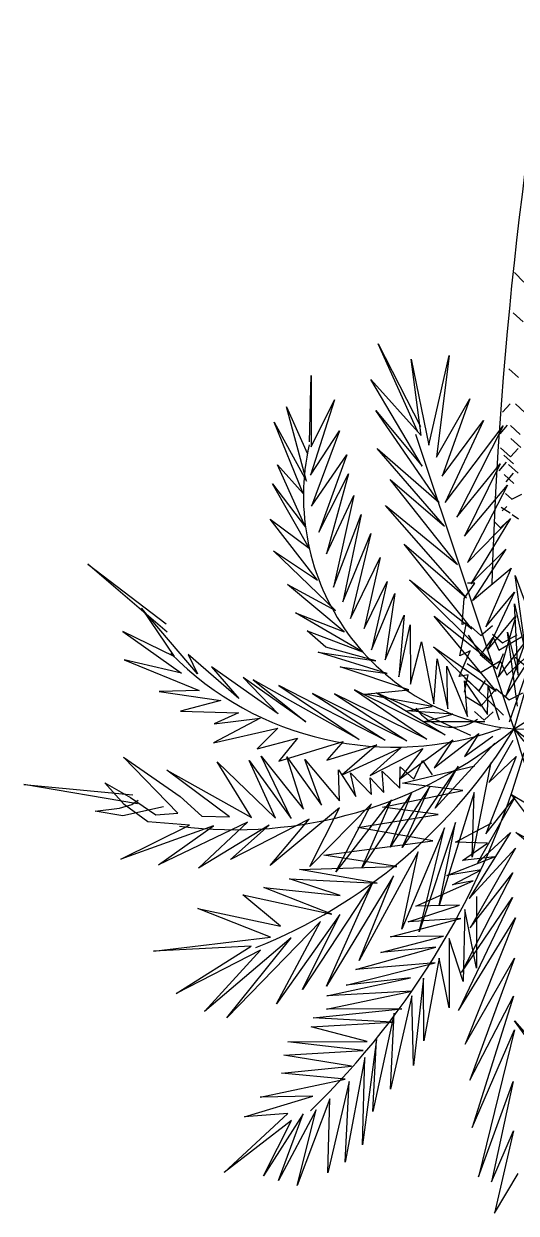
# Model space of a CAD drawing. Header units: millimetres. Extents: x 0 to 1800, y 0 to 1200.
# Drawn here: x 1399.7 to 1450.3, y 503.3 to 625.8 of the extents above; entities that cross this region are included whole.
import ezdxf

# ---------------------------------------------------------------- set-up
doc = ezdxf.new("R2010")
doc.units = ezdxf.units.MM

msp = doc.modelspace()

# ---------------------------------------------------------------- linework, layer by layer
at = {"color": 3}
for p, q in [((1450.15, 600.16), (1451.11, 599.19)), ((1450.15, 600.16), (1451.11, 599.19)), ((1450.02, 596.03), (1451.03, 595.11)), ((1450.02, 596.03), (1451.03, 595.11)), ((1440.16, 583.84), (1436.12, 592.84)), ((1436.12, 592.84), (1440.46, 584.31)), ((1440.16, 583.84), (1436.12, 592.84)), ((1436.12, 592.84), (1440.46, 584.31)), ((1441.34, 582.4), (1443.43, 591.62)), ((1441.34, 582.4), (1443.43, 591.62)), ((1443.43, 591.62), (1442.13, 581.16)), ((1443.43, 591.62), (1442.13, 581.16)), ((1440.54, 583.4), (1439.52, 591.24)), ((1439.52, 591.24), (1441.34, 582.4)), ((1440.54, 583.4), (1439.52, 591.24)), ((1439.52, 591.24), (1441.34, 582.4)), ((1449.57, 590.27), (1450.57, 589.35)), ((1449.57, 590.27), (1450.57, 589.35)), ((1429.04, 582.73), (1429.22, 589.57)), ((1429.04, 582.73), (1429.22, 589.57)), ((1429.22, 589.57), (1429.24, 582.24)), ((1429.22, 589.57), (1429.24, 582.24)), ((1440.66, 580.22), (1435.36, 589.15)), ((1435.36, 589.15), (1440.54, 583.4)), ((1440.66, 580.22), (1435.36, 589.15)), ((1435.36, 589.15), (1440.54, 583.4)), ((1431.62, 587.06), (1429.16, 579.31)), ((1431.62, 587.06), (1429.16, 579.31)), ((1429.24, 582.24), (1431.62, 587.06)), ((1429.24, 582.24), (1431.62, 587.06)), ((1442.13, 581.16), (1445.56, 587.17)), ((1442.13, 581.16), (1445.56, 587.17)), ((1445.56, 587.17), (1442.69, 579.19)), ((1445.56, 587.17), (1442.69, 579.19)), ((1448.92, 585.8), (1449.7, 586.67)), ((1448.92, 585.8), (1449.7, 586.67)), ((1450.25, 586.66), (1451.26, 585.74)), ((1450.25, 586.66), (1451.26, 585.74)), ((1428.75, 578.68), (1426.68, 586.34)), ((1426.68, 586.34), (1428.83, 581.56)), ((1428.75, 578.68), (1426.68, 586.34)), ((1426.68, 586.34), (1428.83, 581.56)), ((1442.41, 576.51), (1435.89, 585.96)), ((1435.89, 585.96), (1440.66, 580.22)), ((1442.41, 576.51), (1435.89, 585.96)), ((1435.89, 585.96), (1440.66, 580.22)), ((1428.41, 577.41), (1425.42, 584.75)), ((1425.42, 584.75), (1428.75, 578.68)), ((1428.41, 577.41), (1425.42, 584.75)), ((1425.42, 584.75), (1428.75, 578.68)), ((1442.69, 579.19), (1446.94, 584.93)), ((1442.69, 579.19), (1446.94, 584.93)), ((1446.94, 584.93), (1443.02, 576.5)), ((1446.94, 584.93), (1443.02, 576.5)), ((1443.02, 576.5), (1448.98, 584.39)), ((1443.02, 576.5), (1448.98, 584.39)), ((1448.98, 584.39), (1444.21, 575)), ((1448.98, 584.39), (1444.21, 575)), ((1448.66, 583.56), (1449.44, 584.44)), ((1448.66, 583.56), (1449.44, 584.44)), ((1449.72, 584.43), (1450.73, 583.51)), ((1449.72, 584.43), (1450.73, 583.51)), ((1450.1, 553.18), (1459.13, 584.36)), ((1450.1, 553.18), (1459.13, 584.36)), ((1429.16, 579.31), (1432.15, 583.86)), ((1429.16, 579.31), (1432.15, 583.86)), ((1432.15, 583.86), (1429.27, 576.13)), ((1432.15, 583.86), (1429.27, 576.13)), ((1450.1, 553.18), (1439.98, 583.51)), ((1450.1, 553.18), (1439.98, 583.51)), ((1449.78, 583.09), (1450.79, 582.17)), ((1449.78, 583.09), (1450.79, 582.17)), ((1442.96, 574.05), (1436, 582.06)), ((1436, 582.06), (1442.41, 576.51)), ((1442.96, 574.05), (1436, 582.06)), ((1436, 582.06), (1442.41, 576.51)), ((1448.72, 582.11), (1449.73, 581.19)), ((1448.72, 582.11), (1449.73, 581.19)), ((1449.73, 581.19), (1450.51, 582.06)), ((1449.73, 581.19), (1450.51, 582.06)), ((1429.27, 576.13), (1432.91, 581.41)), ((1429.27, 576.13), (1432.91, 581.41)), ((1432.91, 581.41), (1430.02, 573.43)), ((1432.91, 581.41), (1430.02, 573.43)), ((1444.21, 575), (1448.67, 580.49)), ((1444.21, 575), (1448.67, 580.49)), ((1448.67, 580.49), (1444.99, 573.03)), ((1448.67, 580.49), (1444.99, 573.03)), ((1448.56, 579.77), (1449.34, 580.65)), ((1448.56, 579.77), (1449.34, 580.65)), ((1449.05, 581.38), (1450.06, 580.46)), ((1449.05, 581.38), (1450.06, 580.46)), ((1428.63, 573.97), (1425.76, 580.39)), ((1425.76, 580.39), (1428.41, 577.41)), ((1428.63, 573.97), (1425.76, 580.39)), ((1425.76, 580.39), (1428.41, 577.41)), ((1430.02, 573.43), (1433.05, 579.44)), ((1430.02, 573.43), (1433.05, 579.44)), ((1433.05, 579.44), (1430.79, 571.21)), ((1433.05, 579.44), (1430.79, 571.21)), ((1449.08, 579.37), (1450.09, 578.45)), ((1449.08, 579.37), (1450.09, 578.45)), ((1449.28, 578.64), (1450.06, 579.51)), ((1449.28, 578.64), (1450.06, 579.51)), ((1449.52, 580.42), (1450.52, 579.5)), ((1449.52, 580.42), (1450.52, 579.5)), ((1429.02, 571.79), (1425.25, 578.41)), ((1425.25, 578.41), (1428.63, 573.97)), ((1429.02, 571.79), (1425.25, 578.41)), ((1425.25, 578.41), (1428.63, 573.97)), ((1444.29, 570.12), (1437.34, 578.85)), ((1437.34, 578.85), (1442.96, 574.05)), ((1444.29, 570.12), (1437.34, 578.85)), ((1437.34, 578.85), (1442.96, 574.05)), ((1444.99, 573.03), (1449.43, 578.27)), ((1444.99, 573.03), (1449.43, 578.27)), ((1449.43, 578.27), (1445.32, 570.33)), ((1449.43, 578.27), (1445.32, 570.33)), ((1430.79, 571.21), (1433.61, 577.23)), ((1430.79, 571.21), (1433.61, 577.23)), ((1433.61, 577.23), (1431.51, 567.77)), ((1433.61, 577.23), (1431.51, 567.77)), ((1449.22, 577.41), (1449.86, 576.83)), ((1449.22, 577.41), (1449.86, 576.83)), ((1449.86, 576.83), (1450.91, 577.36)), ((1449.86, 576.83), (1450.91, 577.36)), ((1445.22, 566.67), (1436.86, 576.18)), ((1436.86, 576.18), (1444.29, 570.12)), ((1445.22, 566.67), (1436.86, 576.18)), ((1436.86, 576.18), (1444.29, 570.12)), ((1448.78, 576.02), (1449.7, 575.44)), ((1448.78, 576.02), (1449.7, 575.44)), ((1448.89, 575.63), (1449.37, 576.07)), ((1448.89, 575.63), (1449.37, 576.07)), ((1429.86, 568.5), (1425, 574.78)), ((1425, 574.78), (1429.02, 571.79)), ((1429.86, 568.5), (1425, 574.78)), ((1425, 574.78), (1429.02, 571.79)), ((1431.51, 567.77), (1434.38, 575.26)), ((1431.51, 567.77), (1434.38, 575.26)), ((1434.38, 575.26), (1432.5, 566.28)), ((1434.38, 575.26), (1432.5, 566.28)), ((1445.32, 570.33), (1449.75, 574.85)), ((1445.32, 570.33), (1449.75, 574.85)), ((1449.75, 574.85), (1445.67, 568.12)), ((1449.75, 574.85), (1445.67, 568.12)), ((1448.09, 574.49), (1448.72, 573.9)), ((1448.09, 574.49), (1448.72, 573.9)), ((1448.72, 573.9), (1449.39, 574.55)), ((1448.72, 573.9), (1449.39, 574.55)), ((1449.92, 575.27), (1450.56, 574.81)), ((1449.92, 575.27), (1450.56, 574.81)), ((1432.5, 566.28), (1435.35, 573.29)), ((1432.5, 566.28), (1435.35, 573.29)), ((1435.35, 573.29), (1433.27, 564.56)), ((1435.35, 573.29), (1433.27, 564.56)), ((1445.75, 563.49), (1438.81, 572.21)), ((1438.81, 572.21), (1445.22, 566.67)), ((1445.75, 563.49), (1438.81, 572.21)), ((1438.81, 572.21), (1445.22, 566.67)), ((1431.74, 565.37), (1425.36, 571.52)), ((1425.36, 571.52), (1429.86, 568.5)), ((1431.74, 565.37), (1425.36, 571.52)), ((1425.36, 571.52), (1429.86, 568.5)), ((1433.27, 564.56), (1436.31, 570.82)), ((1433.27, 564.56), (1436.31, 570.82)), ((1436.31, 570.82), (1434.68, 563.54)), ((1436.31, 570.82), (1434.68, 563.54)), ((1445.67, 568.12), (1449.26, 571.69)), ((1445.67, 568.12), (1449.26, 571.69)), ((1449.26, 571.69), (1445.83, 566.42)), ((1449.26, 571.69), (1445.83, 566.42)), ((1414.41, 563.13), (1406.23, 570.16)), ((1406.23, 570.16), (1414.29, 564.02)), ((1414.41, 563.13), (1406.23, 570.16)), ((1406.23, 570.16), (1414.29, 564.02)), ((1445.83, 566.42), (1449.82, 569.72)), ((1445.83, 566.42), (1449.82, 569.72)), ((1449.82, 569.72), (1447.2, 563.68)), ((1449.82, 569.72), (1447.2, 563.68)), ((1434.68, 563.54), (1437.06, 568.35)), ((1434.68, 563.54), (1437.06, 568.35)), ((1437.06, 568.35), (1435.44, 561.32)), ((1437.06, 568.35), (1435.44, 561.32)), ((1447.91, 560), (1439.33, 568.54)), ((1439.33, 568.54), (1445.75, 563.49)), ((1447.91, 560), (1439.33, 568.54)), ((1439.33, 568.54), (1445.75, 563.49)), ((1446.06, 568.18), (1445.31, 568.2)), ((1446.06, 568.18), (1445.31, 568.2)), ((1451.41, 560.41), (1450.2, 568.98)), ((1450.2, 568.98), (1452.3, 563.31)), ((1451.41, 560.41), (1450.2, 568.98)), ((1450.2, 568.98), (1452.3, 563.31)), ((1432.61, 563.17), (1426.8, 568.04)), ((1426.8, 568.04), (1431.74, 565.37)), ((1432.61, 563.17), (1426.8, 568.04)), ((1426.8, 568.04), (1431.74, 565.37)), ((1435.44, 561.32), (1437.85, 567.11)), ((1435.44, 561.32), (1437.85, 567.11)), ((1437.85, 567.11), (1436.84, 560.3)), ((1437.85, 567.11), (1436.84, 560.3)), ((1444.97, 566.6), (1446.06, 568.18)), ((1444.97, 566.6), (1446.06, 568.18)), ((1447.2, 563.68), (1450.16, 567.27)), ((1447.2, 563.68), (1450.16, 567.27)), ((1450.16, 567.27), (1447.33, 561.25)), ((1450.16, 567.27), (1447.33, 561.25)), ((1444.75, 563.93), (1444.97, 566.6)), ((1444.75, 563.93), (1444.97, 566.6)), ((1450.54, 558.72), (1450.13, 566.05)), ((1450.13, 566.05), (1451.41, 560.41)), ((1450.54, 558.72), (1450.13, 566.05)), ((1450.13, 566.05), (1451.41, 560.41)), ((1417.54, 558.87), (1411.76, 565.61)), ((1411.76, 565.61), (1415.12, 560.65)), ((1417.54, 558.87), (1411.76, 565.61)), ((1411.76, 565.61), (1415.12, 560.65)), ((1434.52, 561.12), (1427.63, 565.12)), ((1427.63, 565.12), (1432.61, 563.17)), ((1434.52, 561.12), (1427.63, 565.12)), ((1427.63, 565.12), (1432.61, 563.17)), ((1436.84, 560.3), (1438.81, 564.89)), ((1436.84, 560.3), (1438.81, 564.89)), ((1438.81, 564.89), (1438.24, 558.56)), ((1438.81, 564.89), (1438.24, 558.56)), ((1448.25, 557.07), (1441.89, 564.81)), ((1441.89, 564.81), (1447.91, 560)), ((1448.25, 557.07), (1441.89, 564.81)), ((1441.89, 564.81), (1447.91, 560)), ((1447.33, 561.25), (1450.3, 564.83)), ((1447.33, 561.25), (1450.3, 564.83)), ((1450.3, 564.83), (1448.48, 558.52)), ((1450.3, 564.83), (1448.48, 558.52)), ((1438.24, 558.56), (1439.4, 563.89)), ((1438.24, 558.56), (1439.4, 563.89)), ((1439.4, 563.89), (1439.45, 557.8)), ((1439.4, 563.89), (1439.45, 557.8)), ((1444.52, 560.72), (1445.2, 564.09)), ((1444.52, 560.72), (1445.2, 564.09)), ((1445.2, 564.09), (1444.75, 563.93)), ((1445.2, 564.09), (1444.75, 563.93)), ((1445.65, 563.73), (1446.67, 562.81)), ((1445.65, 563.73), (1446.67, 562.81)), ((1446.67, 562.81), (1447.9, 563.84)), ((1446.67, 562.81), (1447.9, 563.84)), ((1415.12, 560.65), (1409.85, 563.22)), ((1409.85, 563.22), (1415.89, 558.91)), ((1415.12, 560.65), (1409.85, 563.22)), ((1409.85, 563.22), (1415.89, 558.91)), ((1430.73, 561.59), (1428.8, 563.27)), ((1428.8, 563.27), (1434.52, 561.12)), ((1430.73, 561.59), (1428.8, 563.27)), ((1428.8, 563.27), (1434.52, 561.12)), ((1439.45, 557.8), (1440.58, 562.16)), ((1439.45, 557.8), (1440.58, 562.16)), ((1440.58, 562.16), (1441.85, 555.77)), ((1440.58, 562.16), (1441.85, 555.77)), ((1445.37, 562.83), (1446.69, 560.8)), ((1445.37, 562.83), (1446.69, 560.8)), ((1446.69, 560.8), (1447.96, 562.58)), ((1446.69, 560.8), (1447.96, 562.58)), ((1447.88, 562.95), (1448.9, 562.04)), ((1447.88, 562.95), (1448.9, 562.04)), ((1447.96, 562.58), (1448.53, 561.29)), ((1447.96, 562.58), (1448.53, 561.29)), ((1448.48, 558.52), (1451.25, 562.11)), ((1448.48, 558.52), (1451.25, 562.11)), ((1448.53, 561.29), (1450.85, 562.68)), ((1448.53, 561.29), (1450.85, 562.68)), ((1448.9, 562.04), (1450.42, 562.88)), ((1448.9, 562.04), (1450.42, 562.88)), ((1451.25, 562.11), (1449.26, 556.55)), ((1451.25, 562.11), (1449.26, 556.55)), ((1450.46, 555.54), (1449.43, 563.14)), ((1449.43, 563.14), (1450.54, 558.72)), ((1450.46, 555.54), (1449.43, 563.14)), ((1449.43, 563.14), (1450.54, 558.72)), ((1421.78, 556.31), (1416.56, 560.84)), ((1416.56, 560.84), (1417.54, 558.87)), ((1421.78, 556.31), (1416.56, 560.84)), ((1416.56, 560.84), (1417.54, 558.87)), ((1437.06, 558.89), (1429.96, 561.07)), ((1429.96, 561.07), (1435.87, 560.18)), ((1437.06, 558.89), (1429.96, 561.07)), ((1429.96, 561.07), (1435.87, 560.18)), ((1435.87, 560.18), (1430.73, 561.59)), ((1435.87, 560.18), (1430.73, 561.59)), ((1449, 554.61), (1441.8, 561.63)), ((1441.8, 561.63), (1448.25, 557.07)), ((1449, 554.61), (1441.8, 561.63)), ((1441.8, 561.63), (1448.25, 557.07)), ((1444.46, 558.59), (1445.58, 561.24)), ((1444.46, 558.59), (1445.58, 561.24)), ((1445.58, 561.24), (1444.52, 560.72)), ((1445.58, 561.24), (1444.52, 560.72)), ((1446.62, 560.84), (1448.37, 559.38)), ((1446.62, 560.84), (1448.37, 559.38)), ((1448.37, 559.38), (1449.02, 560.96)), ((1448.37, 559.38), (1449.02, 560.96)), ((1449.26, 556.55), (1452.04, 560.87)), ((1449.26, 556.55), (1452.04, 560.87)), ((1452.04, 560.87), (1449.59, 553.87)), ((1452.04, 560.87), (1449.59, 553.87)), ((1415.89, 558.91), (1409.98, 560.29)), ((1409.98, 560.29), (1417.69, 557.15)), ((1415.89, 558.91), (1409.98, 560.29)), ((1409.98, 560.29), (1417.69, 557.15)), ((1441.85, 555.77), (1442.19, 560.41)), ((1441.85, 555.77), (1442.19, 560.41)), ((1442.19, 560.41), (1443.28, 555.25)), ((1442.19, 560.41), (1443.28, 555.25)), ((1443.28, 555.25), (1443.19, 559.65)), ((1443.19, 559.65), (1445.3, 554.46)), ((1443.28, 555.25), (1443.19, 559.65)), ((1443.19, 559.65), (1445.3, 554.46)), ((1445.29, 559.93), (1446.65, 559)), ((1445.29, 559.93), (1446.65, 559)), ((1446.65, 559), (1448.66, 560.2)), ((1446.65, 559), (1448.66, 560.2)), ((1448.66, 560.2), (1449.37, 558.73)), ((1448.66, 560.2), (1449.37, 558.73)), ((1449.37, 558.73), (1451.25, 560.5)), ((1449.37, 558.73), (1451.25, 560.5)), ((1450.2, 560.57), (1451.97, 559.1)), ((1450.2, 560.57), (1451.97, 559.1)), ((1425.83, 554.74), (1418.98, 559.56)), ((1418.98, 559.56), (1421.78, 556.31)), ((1425.83, 554.74), (1418.98, 559.56)), ((1418.98, 559.56), (1421.78, 556.31)), ((1428.68, 553.93), (1422.24, 558.49)), ((1422.24, 558.49), (1425.83, 554.74)), ((1428.68, 553.93), (1422.24, 558.49)), ((1422.24, 558.49), (1425.83, 554.74)), ((1439.29, 557.2), (1432.2, 559.56)), ((1432.2, 559.56), (1437.06, 558.89)), ((1439.29, 557.2), (1432.2, 559.56)), ((1432.2, 559.56), (1437.06, 558.89)), ((1445.37, 558.74), (1444.46, 558.59)), ((1445.37, 558.74), (1444.46, 558.59)), ((1445.01, 556.96), (1445.37, 558.74)), ((1445.01, 556.96), (1445.37, 558.74)), ((1445.05, 558.4), (1446.52, 557.11)), ((1445.05, 558.4), (1446.52, 557.11)), ((1434.16, 552.08), (1423.25, 558.23)), ((1423.25, 558.23), (1428.68, 553.93)), ((1434.16, 552.08), (1423.25, 558.23)), ((1423.25, 558.23), (1428.68, 553.93)), ((1436.83, 552.01), (1425.91, 557.66)), ((1425.91, 557.66), (1434.16, 552.08)), ((1436.83, 552.01), (1425.91, 557.66)), ((1425.91, 557.66), (1434.16, 552.08)), ((1443, 552.58), (1433.69, 557.22)), ((1433.69, 557.22), (1441.14, 552.13)), ((1443, 552.58), (1433.69, 557.22)), ((1433.69, 557.22), (1441.14, 552.13)), ((1434.71, 556.77), (1439.29, 557.2)), ((1434.71, 556.77), (1439.29, 557.2)), ((1445.3, 554.46), (1444.99, 558.13)), ((1444.99, 558.13), (1447.36, 554.66)), ((1445.3, 554.46), (1444.99, 558.13)), ((1444.99, 558.13), (1447.36, 554.66)), ((1446.52, 557.11), (1447.15, 558.16)), ((1446.52, 557.11), (1447.15, 558.16)), ((1446.7, 555.55), (1448.27, 557.31)), ((1446.7, 555.55), (1448.27, 557.31)), ((1447.36, 554.66), (1447.44, 557.58)), ((1447.36, 554.66), (1447.44, 557.58)), ((1447.44, 557.58), (1448.58, 554.13)), ((1447.44, 557.58), (1448.58, 554.13)), ((1448.27, 557.31), (1449.61, 556.19)), ((1448.27, 557.31), (1449.61, 556.19)), ((1417.69, 557.15), (1413.59, 557.03)), ((1417.69, 557.15), (1413.59, 557.03)), ((1413.59, 557.03), (1419.93, 556.12)), ((1413.59, 557.03), (1419.93, 556.12)), ((1419.93, 556.12), (1415.79, 555)), ((1419.93, 556.12), (1415.79, 555)), ((1439.08, 551.95), (1429.37, 556.84)), ((1429.37, 556.84), (1436.83, 552.01)), ((1439.08, 551.95), (1429.37, 556.84)), ((1429.37, 556.84), (1436.83, 552.01)), ((1441.14, 552.13), (1431.63, 556.78)), ((1431.63, 556.78), (1439.08, 551.95)), ((1441.14, 552.13), (1431.63, 556.78)), ((1431.63, 556.78), (1439.08, 551.95)), ((1441.68, 555.5), (1434.71, 556.77)), ((1441.68, 555.5), (1434.71, 556.77)), ((1445.67, 552.51), (1435.94, 556.91)), ((1435.94, 556.91), (1443, 552.58)), ((1445.67, 552.51), (1435.94, 556.91)), ((1435.94, 556.91), (1443, 552.58)), ((1445.2, 556.49), (1446.7, 555.55)), ((1445.2, 556.49), (1446.7, 555.55)), ((1449.61, 556.19), (1450.99, 556.89)), ((1449.61, 556.19), (1450.99, 556.89)), ((1415.79, 555), (1421.74, 554.84)), ((1415.79, 555), (1421.74, 554.84)), ((1421.74, 554.84), (1419.24, 553.7)), ((1421.74, 554.84), (1419.24, 553.7)), ((1439.08, 555.03), (1441.68, 555.5)), ((1439.08, 555.03), (1441.68, 555.5)), ((1443.79, 554.72), (1439.08, 555.03)), ((1443.79, 554.72), (1439.08, 555.03)), ((1440.73, 553.9), (1443.79, 554.72)), ((1440.73, 553.9), (1443.79, 554.72)), ((1446.02, 554.99), (1447.04, 554.07)), ((1446.02, 554.99), (1447.04, 554.07)), ((1447.04, 554.07), (1447.96, 554.93)), ((1447.04, 554.07), (1447.96, 554.93)), ((1423.97, 554.3), (1419.19, 551.75)), ((1423.97, 554.3), (1419.19, 551.75)), ((1419.24, 553.7), (1423.97, 554.3)), ((1419.24, 553.7), (1423.97, 554.3)), ((1447.11, 553.9), (1440.73, 553.9)), ((1447.11, 553.9), (1440.73, 553.9)), ((1419.19, 551.75), (1425.79, 553.27)), ((1419.19, 551.75), (1425.79, 553.27)), ((1425.79, 553.27), (1423.68, 551.13)), ((1425.79, 553.27), (1423.68, 551.13)), ((1441.89, 549.18), (1446.48, 552.72)), ((1441.89, 549.18), (1446.48, 552.72)), ((1446.48, 552.72), (1444.99, 550.33)), ((1446.48, 552.72), (1444.99, 550.33)), ((1444.99, 550.33), (1447.92, 552.45)), ((1444.99, 550.33), (1447.92, 552.45)), ((1423.68, 551.13), (1427.82, 552.25)), ((1423.68, 551.13), (1427.82, 552.25)), ((1427.82, 552.25), (1425.91, 549.86)), ((1427.82, 552.25), (1425.91, 549.86)), ((1425.91, 549.86), (1432.52, 551.88)), ((1425.91, 549.86), (1432.52, 551.88)), ((1432.52, 551.88), (1430.83, 549.97)), ((1432.52, 551.88), (1430.83, 549.97)), ((1430.83, 549.97), (1435.99, 551.53)), ((1430.83, 549.97), (1435.99, 551.53)), ((1435.99, 551.53), (1432.43, 548.47)), ((1435.99, 551.53), (1432.43, 548.47)), ((1432.43, 548.47), (1438.45, 551.23)), ((1432.43, 548.47), (1438.45, 551.23)), ((1438.45, 551.23), (1435.29, 548.39)), ((1438.45, 551.23), (1435.29, 548.39)), ((1435.29, 548.39), (1440.71, 551.17)), ((1435.29, 548.39), (1440.71, 551.17)), ((1438.36, 548.06), (1443.81, 552.06)), ((1438.36, 548.06), (1443.81, 552.06)), ((1440.71, 551.17), (1438.36, 548.06)), ((1440.71, 551.17), (1438.36, 548.06)), ((1443.81, 552.06), (1441.89, 549.18)), ((1443.81, 552.06), (1441.89, 549.18)), ((1448.11, 551.71), (1441.97, 545.03)), ((1448.11, 551.71), (1441.97, 545.03)), ((1449.98, 551.99), (1447.52, 547.67)), ((1449.98, 551.99), (1447.52, 547.67)), ((1415.51, 544.52), (1409.93, 550.28)), ((1409.93, 550.28), (1415.76, 546.22)), ((1415.51, 544.52), (1409.93, 550.28)), ((1409.93, 550.28), (1415.76, 546.22)), ((1425.54, 544.01), (1422.84, 549.94)), ((1422.84, 549.94), (1427.18, 543.96)), ((1425.54, 544.01), (1422.84, 549.94)), ((1422.84, 549.94), (1427.18, 543.96)), ((1427.18, 543.96), (1424.08, 550.39)), ((1424.08, 550.39), (1428.43, 544.91)), ((1427.18, 543.96), (1424.08, 550.39)), ((1424.08, 550.39), (1428.43, 544.91)), ((1428.43, 544.91), (1426.73, 550.32)), ((1426.73, 550.32), (1430.29, 545.34)), ((1428.43, 544.91), (1426.73, 550.32)), ((1426.73, 550.32), (1430.29, 545.34)), ((1430.29, 545.34), (1428.57, 550.03)), ((1428.57, 550.03), (1432.15, 545.78)), ((1430.29, 545.34), (1428.57, 550.03)), ((1428.57, 550.03), (1432.15, 545.78)), ((1439.8, 548.02), (1440.68, 549.94)), ((1439.8, 548.02), (1440.68, 549.94)), ((1440.68, 549.94), (1441.66, 548.45)), ((1440.68, 549.94), (1441.66, 548.45)), ((1450.31, 550.36), (1447.2, 542.37)), ((1450.31, 550.36), (1447.2, 542.37)), ((1447.52, 547.67), (1450.31, 550.36)), ((1447.52, 547.67), (1450.31, 550.36)), ((1420.83, 544.13), (1414.39, 548.95)), ((1414.39, 548.95), (1423.08, 544.07)), ((1420.83, 544.13), (1414.39, 548.95)), ((1414.39, 548.95), (1423.08, 544.07)), ((1423.08, 544.07), (1419.55, 549.78)), ((1419.55, 549.78), (1425.54, 544.01)), ((1423.08, 544.07), (1419.55, 549.78)), ((1419.55, 549.78), (1425.54, 544.01)), ((1432.15, 545.78), (1432.04, 548.96)), ((1432.04, 548.96), (1433.81, 546.23)), ((1432.15, 545.78), (1432.04, 548.96)), ((1432.04, 548.96), (1433.81, 546.23)), ((1433.81, 546.23), (1433.26, 548.68)), ((1433.26, 548.68), (1435.45, 546.42)), ((1433.81, 546.23), (1433.26, 548.68)), ((1433.26, 548.68), (1435.45, 546.42)), ((1436.69, 546.64), (1436.54, 548.84)), ((1436.54, 548.84), (1438.34, 547.08)), ((1436.69, 546.64), (1436.54, 548.84)), ((1436.54, 548.84), (1438.34, 547.08)), ((1438.34, 547.08), (1438.39, 549.27)), ((1438.34, 547.08), (1438.39, 549.27)), ((1438.39, 549.27), (1439.8, 548.02)), ((1438.39, 549.27), (1439.8, 548.02)), ((1444.35, 549.36), (1438.59, 540.98)), ((1444.35, 549.36), (1438.59, 540.98)), ((1438.61, 547.61), (1446.05, 549.38)), ((1438.61, 547.61), (1446.05, 549.38)), ((1441.97, 545.03), (1444.35, 549.36)), ((1441.97, 545.03), (1444.35, 549.36)), ((1447.71, 549.73), (1445.8, 539.99)), ((1447.71, 549.73), (1445.8, 539.99)), ((1411.37, 545.47), (1399.66, 547.47)), ((1399.66, 547.47), (1410.89, 546.39)), ((1411.37, 545.47), (1399.66, 547.47)), ((1399.66, 547.47), (1410.89, 546.39)), ((1409.99, 545.4), (1408.01, 547.65)), ((1408.01, 547.65), (1410.63, 546.12)), ((1409.99, 545.4), (1408.01, 547.65)), ((1408.01, 547.65), (1410.63, 546.12)), ((1435.45, 546.42), (1435.29, 548.14)), ((1435.29, 548.14), (1436.69, 546.64)), ((1435.45, 546.42), (1435.29, 548.14)), ((1435.29, 548.14), (1436.69, 546.64)), ((1444.84, 546.86), (1438.61, 547.61)), ((1444.84, 546.86), (1438.61, 547.61)), ((1415.76, 546.22), (1417.96, 544.21)), ((1415.76, 546.22), (1417.96, 544.21)), ((1439.55, 546.56), (1434.43, 538.89)), ((1439.55, 546.56), (1434.43, 538.89)), ((1436.57, 545.13), (1444.84, 546.86)), ((1436.57, 545.13), (1444.84, 546.86)), ((1441.42, 547.24), (1437.36, 541.01)), ((1441.42, 547.24), (1437.36, 541.01)), ((1437.36, 541.01), (1439.55, 546.56)), ((1437.36, 541.01), (1439.55, 546.56)), ((1438.59, 540.98), (1441.42, 547.24)), ((1438.59, 540.98), (1441.42, 547.24)), ((1445.98, 546.64), (1442.38, 534.99)), ((1445.98, 546.64), (1442.38, 534.99)), ((1445.8, 539.99), (1445.98, 546.64)), ((1445.8, 539.99), (1445.98, 546.64)), ((1450.2, 546.2), (1446.34, 539.39)), ((1450.2, 546.2), (1446.34, 539.39)), ((1447.2, 542.37), (1450.2, 546.2)), ((1447.2, 542.37), (1450.2, 546.2)), ((1452.82, 542.44), (1449.83, 546.45)), ((1449.83, 546.45), (1454.6, 543.55)), ((1452.82, 542.44), (1449.83, 546.45)), ((1449.83, 546.45), (1454.6, 543.55)), ((1407.01, 544.72), (1409.5, 545.01)), ((1407.01, 544.72), (1409.5, 545.01)), ((1409.5, 545.01), (1410.77, 545.4)), ((1409.5, 545.01), (1410.77, 545.4)), ((1414.04, 545.15), (1409.85, 544.25)), ((1414.04, 545.15), (1409.85, 544.25)), ((1412.41, 543.63), (1409.99, 545.4)), ((1412.41, 543.63), (1409.99, 545.4)), ((1410.63, 546.12), (1413.25, 544.34)), ((1410.63, 546.12), (1413.25, 544.34)), ((1410.77, 545.4), (1411.42, 545.85)), ((1410.77, 545.4), (1411.42, 545.85)), ((1432.13, 545.05), (1425.01, 539.14)), ((1432.13, 545.05), (1425.01, 539.14)), ((1435.43, 545.46), (1429.1, 539.03)), ((1435.43, 545.46), (1429.1, 539.03)), ((1429.1, 539.03), (1432.13, 545.05)), ((1429.1, 539.03), (1432.13, 545.05)), ((1437.49, 545.88), (1431.76, 538.46)), ((1437.49, 545.88), (1431.76, 538.46)), ((1431.76, 538.46), (1435.43, 545.46)), ((1431.76, 538.46), (1435.43, 545.46)), ((1434.43, 538.89), (1437.49, 545.88)), ((1434.43, 538.89), (1437.49, 545.88)), ((1442.3, 544.39), (1436.57, 545.13)), ((1442.3, 544.39), (1436.57, 545.13)), ((1409.85, 544.25), (1407.01, 544.72)), ((1409.85, 544.25), (1407.01, 544.72)), ((1413.25, 544.34), (1415.51, 544.52)), ((1413.25, 544.34), (1415.51, 544.52)), ((1417.96, 544.21), (1420.83, 544.13)), ((1417.96, 544.21), (1420.83, 544.13)), ((1429.02, 543.91), (1420.91, 539.74)), ((1429.02, 543.91), (1420.91, 539.74)), ((1425.01, 539.14), (1429.02, 543.91)), ((1425.01, 539.14), (1429.02, 543.91)), ((1434.04, 543.05), (1442.3, 544.39)), ((1434.04, 543.05), (1442.3, 544.39)), ((1409.64, 539.79), (1416.7, 543.26)), ((1409.64, 539.79), (1416.7, 543.26)), ((1419.16, 543.2), (1409.64, 539.79)), ((1419.16, 543.2), (1409.64, 539.79)), ((1416.7, 543.26), (1412.41, 543.63)), ((1416.7, 543.26), (1412.41, 543.63)), ((1422.67, 543.6), (1413.52, 539.2)), ((1422.67, 543.6), (1413.52, 539.2)), ((1413.52, 539.2), (1419.16, 543.2)), ((1413.52, 539.2), (1419.16, 543.2)), ((1417.62, 538.84), (1422.67, 543.6)), ((1417.62, 538.84), (1422.67, 543.6)), ((1424.91, 543.29), (1417.62, 538.84)), ((1424.91, 543.29), (1417.62, 538.84)), ((1420.91, 539.74), (1424.91, 543.29)), ((1420.91, 539.74), (1424.91, 543.29)), ((1441.73, 541.67), (1434.04, 543.05)), ((1441.73, 541.67), (1434.04, 543.05)), ((1442.93, 543), (1438.54, 532.56)), ((1442.93, 543), (1438.54, 532.56)), ((1444.09, 543.55), (1440.34, 532.3)), ((1444.09, 543.55), (1440.34, 532.3)), ((1440.34, 532.3), (1442.93, 543)), ((1440.34, 532.3), (1442.93, 543)), ((1442.38, 534.99), (1444.09, 543.55)), ((1442.38, 534.99), (1444.09, 543.55)), ((1444.06, 541.52), (1447.81, 543.5)), ((1444.06, 541.52), (1447.81, 543.5)), ((1449.72, 542.52), (1445.47, 535.71)), ((1449.72, 542.52), (1445.47, 535.71)), ((1446.34, 539.39), (1449.72, 542.52)), ((1446.34, 539.39), (1449.72, 542.52)), ((1454.85, 538.7), (1450.3, 542.51)), ((1450.3, 542.51), (1453.55, 540.81)), ((1454.85, 538.7), (1450.3, 542.51)), ((1450.3, 542.51), (1453.55, 540.81)), ((1430.52, 540.2), (1441.73, 541.67)), ((1430.52, 540.2), (1441.73, 541.67)), ((1447.36, 541.43), (1444.06, 541.52)), ((1447.36, 541.43), (1444.06, 541.52)), ((1444.8, 539.65), (1447.36, 541.43)), ((1444.8, 539.65), (1447.36, 541.43)), ((1438.05, 539.03), (1430.52, 540.2)), ((1438.05, 539.03), (1430.52, 540.2)), ((1440.23, 540.52), (1434.17, 529.35)), ((1440.23, 540.52), (1434.17, 529.35)), ((1438.54, 532.56), (1440.23, 540.52)), ((1438.54, 532.56), (1440.23, 540.52)), ((1443.19, 538.08), (1448.09, 540.03)), ((1443.19, 538.08), (1448.09, 540.03)), ((1448.09, 540.03), (1444.8, 539.65)), ((1448.09, 540.03), (1444.8, 539.65)), ((1445.47, 535.71), (1450.26, 540.9)), ((1445.47, 535.71), (1450.26, 540.9)), ((1450.26, 540.9), (1445.57, 532.7)), ((1450.26, 540.9), (1445.57, 532.7)), ((1428.01, 538.7), (1438.05, 539.03)), ((1428.01, 538.7), (1438.05, 539.03)), ((1432.22, 536.05), (1427, 537.76)), ((1427, 537.76), (1436.03, 537.31)), ((1432.22, 536.05), (1427, 537.76)), ((1427, 537.76), (1436.03, 537.31)), ((1436.03, 537.31), (1428.01, 538.7)), ((1436.03, 537.31), (1428.01, 538.7)), ((1437.7, 538.06), (1430.81, 526.7)), ((1437.7, 538.06), (1430.81, 526.7)), ((1434.17, 529.35), (1437.7, 538.06)), ((1434.17, 529.35), (1437.7, 538.06)), ((1446.7, 538.68), (1443.19, 538.08)), ((1446.7, 538.68), (1443.19, 538.08)), ((1443.76, 537.15), (1446.7, 538.68)), ((1443.76, 537.15), (1446.7, 538.68)), ((1449.99, 538.37), (1444.68, 528.11)), ((1449.99, 538.37), (1444.68, 528.11)), ((1445.57, 532.7), (1449.99, 538.37)), ((1445.57, 532.7), (1449.99, 538.37)), ((1431.34, 534.11), (1424.36, 536.85)), ((1424.36, 536.85), (1432.22, 536.05)), ((1431.34, 534.11), (1424.36, 536.85)), ((1424.36, 536.85), (1432.22, 536.05)), ((1435.54, 537.32), (1428.34, 526.37)), ((1435.54, 537.32), (1428.34, 526.37)), ((1430.81, 526.7), (1435.54, 537.32)), ((1430.81, 526.7), (1435.54, 537.32)), ((1440.01, 534.93), (1445.9, 537.54)), ((1440.01, 534.93), (1445.9, 537.54)), ((1445.9, 537.54), (1443.76, 537.15)), ((1445.9, 537.54), (1443.76, 537.15)), ((1426.06, 532.89), (1422.19, 536.11)), ((1422.19, 536.11), (1431.34, 534.11)), ((1426.06, 532.89), (1422.19, 536.11)), ((1422.19, 536.11), (1431.34, 534.11)), ((1449.93, 535.82), (1444.39, 524.2)), ((1449.93, 535.82), (1444.39, 524.2)), ((1444.68, 528.11), (1449.93, 535.82)), ((1444.68, 528.11), (1449.93, 535.82)), ((1446.25, 535.92), (1446.24, 528.54)), ((1446.25, 535.92), (1446.24, 528.54)), ((1425.03, 531.74), (1417.56, 534.68)), ((1417.56, 534.68), (1426.06, 532.89)), ((1425.03, 531.74), (1417.56, 534.68)), ((1417.56, 534.68), (1426.06, 532.89)), ((1432.17, 534.09), (1425.67, 524.87)), ((1432.17, 534.09), (1425.67, 524.87)), ((1428.34, 526.37), (1432.17, 534.09)), ((1428.34, 526.37), (1432.17, 534.09)), ((1439.19, 533.34), (1444.48, 535.05)), ((1439.19, 533.34), (1444.48, 535.05)), ((1444.48, 535.05), (1440.01, 534.93)), ((1444.48, 535.05), (1440.01, 534.93)), ((1445.04, 534.58), (1444.85, 527.19)), ((1445.04, 534.58), (1444.85, 527.19)), ((1446.24, 528.54), (1445.04, 534.58)), ((1446.24, 528.54), (1445.04, 534.58)), ((1430.17, 533.36), (1420.54, 523.44)), ((1430.17, 533.36), (1420.54, 523.44)), ((1425.67, 524.87), (1430.17, 533.36)), ((1425.67, 524.87), (1430.17, 533.36)), ((1437.4, 531.78), (1444.64, 533.67)), ((1437.4, 531.78), (1444.64, 533.67)), ((1444.64, 533.67), (1439.19, 533.34)), ((1444.64, 533.67), (1439.19, 533.34)), ((1444.39, 524.2), (1450.26, 533.74)), ((1444.39, 524.2), (1450.26, 533.74)), ((1450.26, 533.74), (1445.07, 520.72)), ((1450.26, 533.74), (1445.07, 520.72)), ((1413, 530.29), (1425.03, 531.74)), ((1413, 530.29), (1425.03, 531.74)), ((1427.17, 531.69), (1418.26, 524.09)), ((1427.17, 531.69), (1418.26, 524.09)), ((1420.54, 523.44), (1427.17, 531.69)), ((1420.54, 523.44), (1427.17, 531.69)), ((1436.39, 530.18), (1442.84, 531.85)), ((1436.39, 530.18), (1442.84, 531.85)), ((1442.84, 531.85), (1437.4, 531.78)), ((1442.84, 531.85), (1437.4, 531.78)), ((1444.85, 527.19), (1443.42, 531.62)), ((1443.42, 531.62), (1443.42, 524.46)), ((1444.85, 527.19), (1443.42, 531.62)), ((1443.42, 531.62), (1443.42, 524.46)), ((1423.04, 530.82), (1413, 530.29)), ((1423.04, 530.82), (1413, 530.29)), ((1415.35, 525.94), (1423.04, 530.82)), ((1415.35, 525.94), (1423.04, 530.82)), ((1424.01, 530.4), (1415.35, 525.94)), ((1424.01, 530.4), (1415.35, 525.94)), ((1418.26, 524.09), (1424.01, 530.4)), ((1418.26, 524.09), (1424.01, 530.4)), ((1433.82, 528.4), (1442.04, 530.73)), ((1433.82, 528.4), (1442.04, 530.73)), ((1442.04, 530.73), (1436.39, 530.18)), ((1442.04, 530.73), (1436.39, 530.18)), ((1432.82, 526.82), (1441.99, 529.11)), ((1432.82, 526.82), (1441.99, 529.11)), ((1441.99, 529.11), (1433.82, 528.4)), ((1441.99, 529.11), (1433.82, 528.4)), ((1442.39, 529.57), (1440.81, 521.07)), ((1442.39, 529.57), (1440.81, 521.07)), ((1443.42, 524.46), (1442.39, 529.57)), ((1443.42, 524.46), (1442.39, 529.57)), ((1445.07, 520.72), (1450.15, 529.59)), ((1445.07, 520.72), (1450.15, 529.59)), ((1450.15, 529.59), (1445.55, 517.02)), ((1450.15, 529.59), (1445.55, 517.02)), ((1430.84, 525.72), (1439.43, 527.57)), ((1430.84, 525.72), (1439.43, 527.57)), ((1439.43, 527.57), (1432.82, 526.82)), ((1439.43, 527.57), (1432.82, 526.82)), ((1440.78, 527.53), (1439.77, 518.55)), ((1440.78, 527.53), (1439.77, 518.55)), ((1440.81, 521.07), (1440.78, 527.53)), ((1440.81, 521.07), (1440.78, 527.53)), ((1430.81, 524.32), (1439.58, 526.17)), ((1430.81, 524.32), (1439.58, 526.17)), ((1439.58, 526.17), (1430.84, 525.72)), ((1439.58, 526.17), (1430.84, 525.72)), ((1439.57, 525.72), (1437.38, 516.08)), ((1439.57, 525.72), (1437.38, 516.08)), ((1439.77, 518.55), (1439.57, 525.72)), ((1439.77, 518.55), (1439.57, 525.72)), ((1445.55, 517.02), (1450.05, 525.67)), ((1445.55, 517.02), (1450.05, 525.67)), ((1450.05, 525.67), (1445.8, 512.16)), ((1450.05, 525.67), (1445.8, 512.16)), ((1429.43, 523.44), (1438.57, 524.35)), ((1429.43, 523.44), (1438.57, 524.35)), ((1438.57, 524.35), (1430.81, 524.32)), ((1438.57, 524.35), (1430.81, 524.32)), ((1429.21, 522.52), (1437.56, 523)), ((1429.21, 522.52), (1437.56, 523)), ((1437.56, 523), (1429.43, 523.44)), ((1437.56, 523), (1429.43, 523.44)), ((1437.78, 523.92), (1435.57, 513.81)), ((1437.78, 523.92), (1435.57, 513.81)), ((1437.38, 516.08), (1437.78, 523.92)), ((1437.38, 516.08), (1437.78, 523.92)), ((1457.09, 513.47), (1450.16, 523.12)), ((1450.16, 523.12), (1456.75, 515.56)), ((1457.09, 513.47), (1450.16, 523.12)), ((1450.16, 523.12), (1456.75, 515.56)), ((1434.99, 520.99), (1429.21, 522.52)), ((1434.99, 520.99), (1429.21, 522.52)), ((1445.8, 512.16), (1450.14, 522.2)), ((1445.8, 512.16), (1450.14, 522.2)), ((1450.14, 522.2), (1446.44, 507.06)), ((1450.14, 522.2), (1446.44, 507.06)), ((1426.84, 520.97), (1434.99, 520.99)), ((1426.84, 520.97), (1434.99, 520.99)), ((1434.57, 520.08), (1426.84, 520.97)), ((1434.57, 520.08), (1426.84, 520.97)), ((1435.96, 521.2), (1434.51, 510.38)), ((1435.96, 521.2), (1434.51, 510.38)), ((1435.57, 513.81), (1435.96, 521.2)), ((1435.57, 513.81), (1435.96, 521.2)), ((1426.41, 519.59), (1434.57, 520.08)), ((1426.41, 519.59), (1434.57, 520.08)), ((1433.37, 518.48), (1426.41, 519.59)), ((1433.37, 518.48), (1426.41, 519.59)), ((1434.75, 519.37), (1432.71, 508.59)), ((1434.75, 519.37), (1432.71, 508.59)), ((1434.51, 510.38), (1434.75, 519.37)), ((1434.51, 510.38), (1434.75, 519.37)), ((1426.16, 517.75), (1433.37, 518.48)), ((1426.16, 517.75), (1433.37, 518.48)), ((1423.97, 515.28), (1432.74, 517.12)), ((1423.97, 515.28), (1432.74, 517.12)), ((1432.74, 517.12), (1426.16, 517.75)), ((1432.74, 517.12), (1426.16, 517.75)), ((1433.13, 516.88), (1430.93, 507.48)), ((1433.13, 516.88), (1430.93, 507.48)), ((1432.71, 508.59), (1433.13, 516.88)), ((1432.71, 508.59), (1433.13, 516.88)), ((1446.44, 507.06), (1450, 516.9)), ((1446.44, 507.06), (1450, 516.9)), ((1450, 516.9), (1447.79, 506.56)), ((1450, 516.9), (1447.79, 506.56)), ((1422.36, 513.24), (1429.4, 515.37)), ((1422.36, 513.24), (1429.4, 515.37)), ((1429.4, 515.37), (1423.97, 515.28)), ((1429.4, 515.37), (1423.97, 515.28)), ((1431.14, 515.09), (1427.8, 506.17)), ((1431.14, 515.09), (1427.8, 506.17)), ((1430.93, 507.48), (1431.14, 515.09)), ((1430.93, 507.48), (1431.14, 515.09)), ((1420.27, 507.53), (1426.84, 513.59)), ((1420.27, 507.53), (1426.84, 513.59)), ((1426.84, 513.59), (1422.36, 513.24)), ((1426.84, 513.59), (1422.36, 513.24)), ((1428.39, 513.55), (1424.33, 507.18)), ((1428.39, 513.55), (1424.33, 507.18)), ((1429.75, 513.97), (1425.87, 506.69)), ((1429.75, 513.97), (1425.87, 506.69)), ((1425.87, 506.69), (1428.39, 513.55)), ((1425.87, 506.69), (1428.39, 513.55)), ((1427.8, 506.17), (1429.75, 513.97)), ((1427.8, 506.17), (1429.75, 513.97)), ((1427.2, 512.88), (1420.27, 507.53)), ((1427.2, 512.88), (1420.27, 507.53)), ((1424.33, 507.18), (1427.2, 512.88)), ((1424.33, 507.18), (1427.2, 512.88)), ((1447.79, 506.56), (1450.06, 511.81)), ((1447.79, 506.56), (1450.06, 511.81)), ((1450.06, 511.81), (1448.08, 503.33)), ((1450.06, 511.81), (1448.08, 503.33)), ((1448.08, 503.33), (1450.52, 507.41)), ((1448.08, 503.33), (1450.52, 507.41))]:
    msp.add_line(p, q, dxfattribs=at)
at = {"color": 249}
msp.add_arc((1870.94, 555.5), 423.31, 157.7934, 178.298, dxfattribs=at)
msp.add_arc((1870.94, 555.5), 423.31, 157.7934, 178.298, dxfattribs=at)
at = {"color": 3}
for centre, radius, start, end in [((1452.5, 577.13), 24.07, 167.2676, 264.2747), ((1452.5, 577.13), 24.07, 167.2676, 264.2747), ((1420.54, 601.05), 56.26, 301.6973, 337.9174), ((1420.54, 601.05), 56.26, 301.6973, 337.9174), ((1451.54, 598.79), 45.63, 268.1898, 313.9843), ((1451.54, 598.79), 45.63, 268.1898, 313.9843), ((1437.79, 583.53), 32.22, 224.4612, 289.8533), ((1437.79, 583.53), 32.22, 224.4612, 289.8533), ((1443.73, 557.87), 4.51, 214.2054, 305.1874), ((1443.73, 557.87), 4.51, 214.2054, 305.1874), ((1421.4, 587.69), 44.88, 262.6747, 309.749), ((1421.4, 587.69), 44.88, 262.6747, 309.749), ((1403.05, 581.76), 55.05, 291.8524, 328.7223), ((1403.05, 581.76), 55.05, 291.8524, 328.7223), ((1472.36, 581.97), 36.39, 232.28, 300.836), ((1514.07, 603.34), 81.29, 218.0979, 245.8979), ((1549.53, 582.01), 103.53, 196.1687, 215.8713), ((1472.36, 581.97), 36.39, 232.28, 300.836), ((1514.07, 603.34), 81.29, 218.0979, 245.8979), ((1549.53, 582.01), 103.53, 196.1687, 215.8713), ((1371.4, 573.25), 82.85, 314.1979, 344.2412), ((1371.4, 573.25), 82.85, 314.1979, 344.2412)]:
    msp.add_arc(centre, radius, start, end, dxfattribs=at)

doc.saveas('drawing.dxf')
